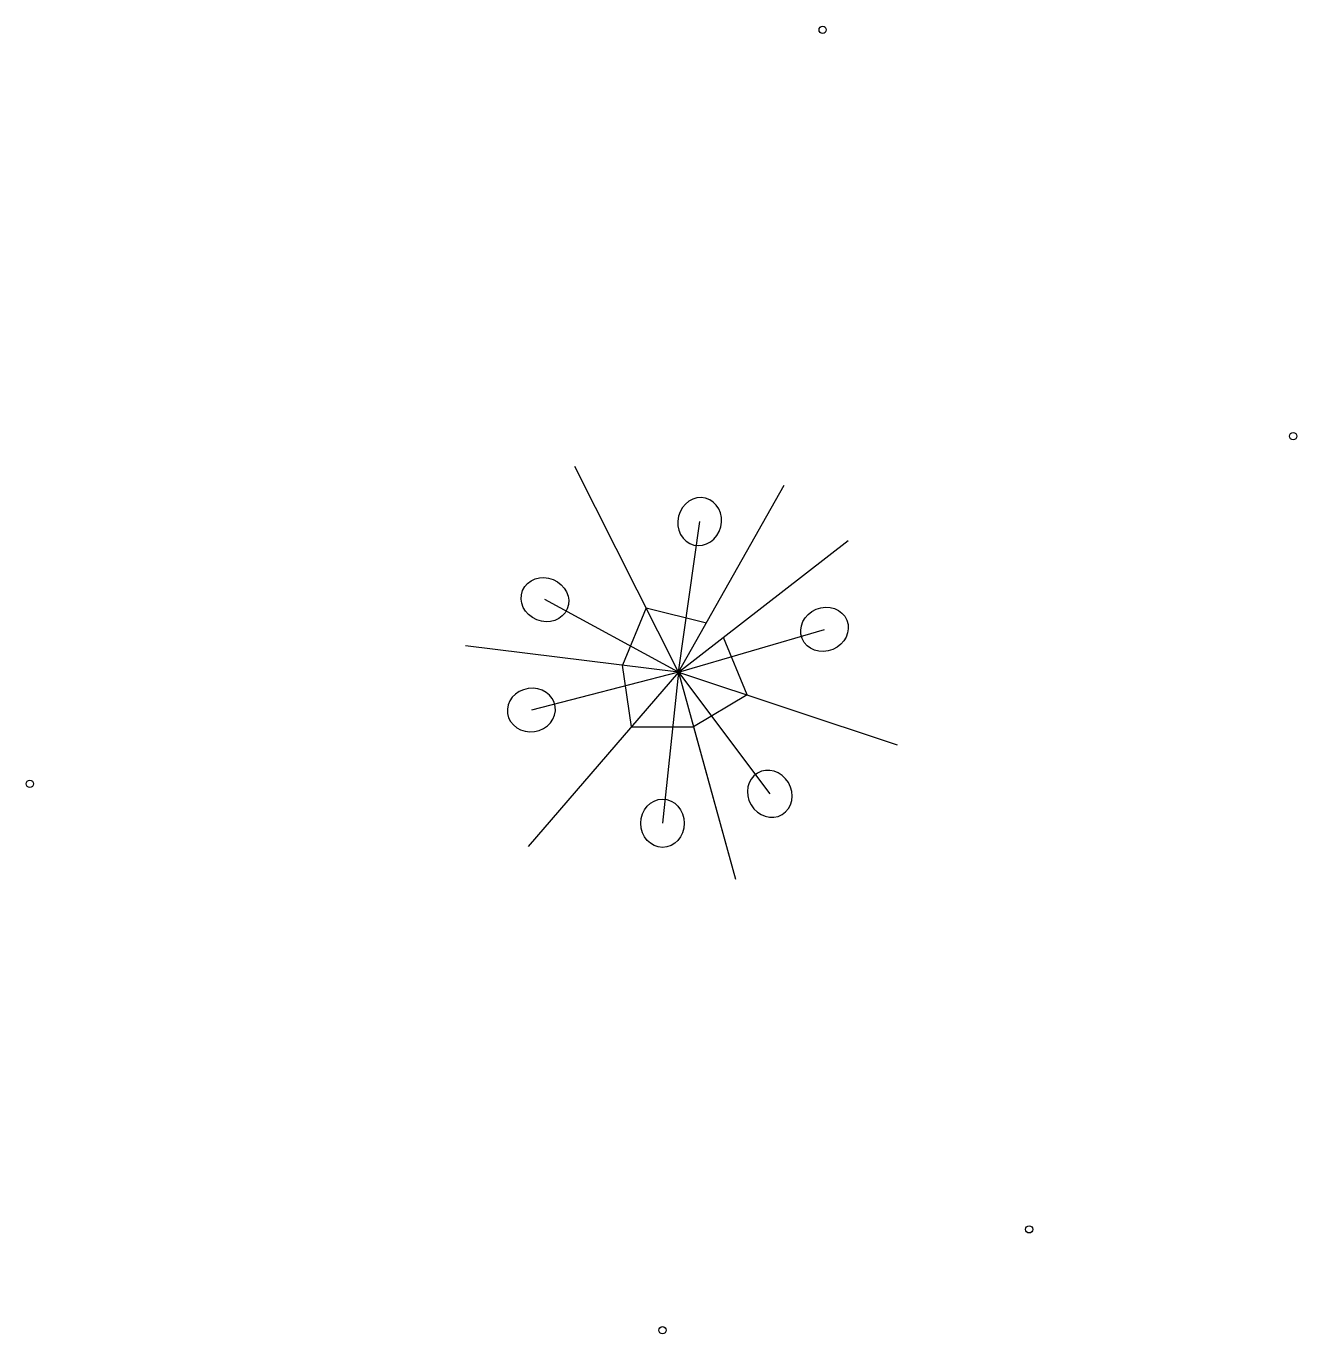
# Model space of a CAD drawing. Header units: inches. Extents: x 33 to 559, y 60 to 601.
import ezdxf

# ---------------------------------------------------------------- set-up
doc = ezdxf.new("R2010")
doc.units = ezdxf.units.IN
doc.header["$MEASUREMENT"] = 0

msp = doc.modelspace()

# ---------------------------------------------------------------- linework, layer by layer
for p, q in [((302.98, 333.75), (260.01, 418.9)), ((302.98, 333.75), (346.68, 411.23)), ((302.98, 333.75), (373.28, 388.26)), ((289.52, 360.43), (279.7, 336.62)), ((289.52, 360.43), (314.51, 354.18)), ((331.34, 324.31), (321.52, 348.12)), ((302.98, 333.75), (214.69, 344.62)), ((283.45, 311.13), (279.7, 336.62)), ((302.98, 333.75), (240.64, 261.56)), ((302.98, 333.75), (393.48, 303.62)), ((302.98, 333.75), (326.59, 247.98)), ((331.34, 324.31), (309.21, 311.13)), ((283.45, 311.13), (309.21, 311.13)), ((309.21, 311.13), (326.59, 247.98))]:
    msp.add_line(p, q)
at = {"color": 1}
for q in [(311.71, 396.11), (247.63, 363.77), (363.41, 351.46), (242, 318.05), (296.33, 271.13), (340.74, 283.35)]:
    msp.add_line((302.98, 333.75), q, dxfattribs=at)
for centre in [(362.65, 599.84), (557.56, 431.5), (34.24, 287.49), (448.18, 102.92), (296.33, 61.13)]:
    msp.add_circle(centre, 1.5)
at = {"extrusion": (0, 0, -1)}
for centre, major_axis in [((311.71, 396.11), (2.43, 9.7)), ((242, 318.05), (-9.89, -1.46)), ((340.74, 283.35), (5.12, -8.59)), ((340.74, 283.35), (5.12, -8.59))]:
    msp.add_ellipse(centre, major_axis=major_axis, ratio=0.9, dxfattribs=at)
for centre, major_axis in [((247.63, 363.77), (-9.25, 3.81)), ((363.41, 351.46), (9.25, 3.81)), ((296.33, 271.13), (0, -10))]:
    msp.add_ellipse(centre, major_axis=major_axis, ratio=0.9)

doc.saveas('drawing.dxf')
